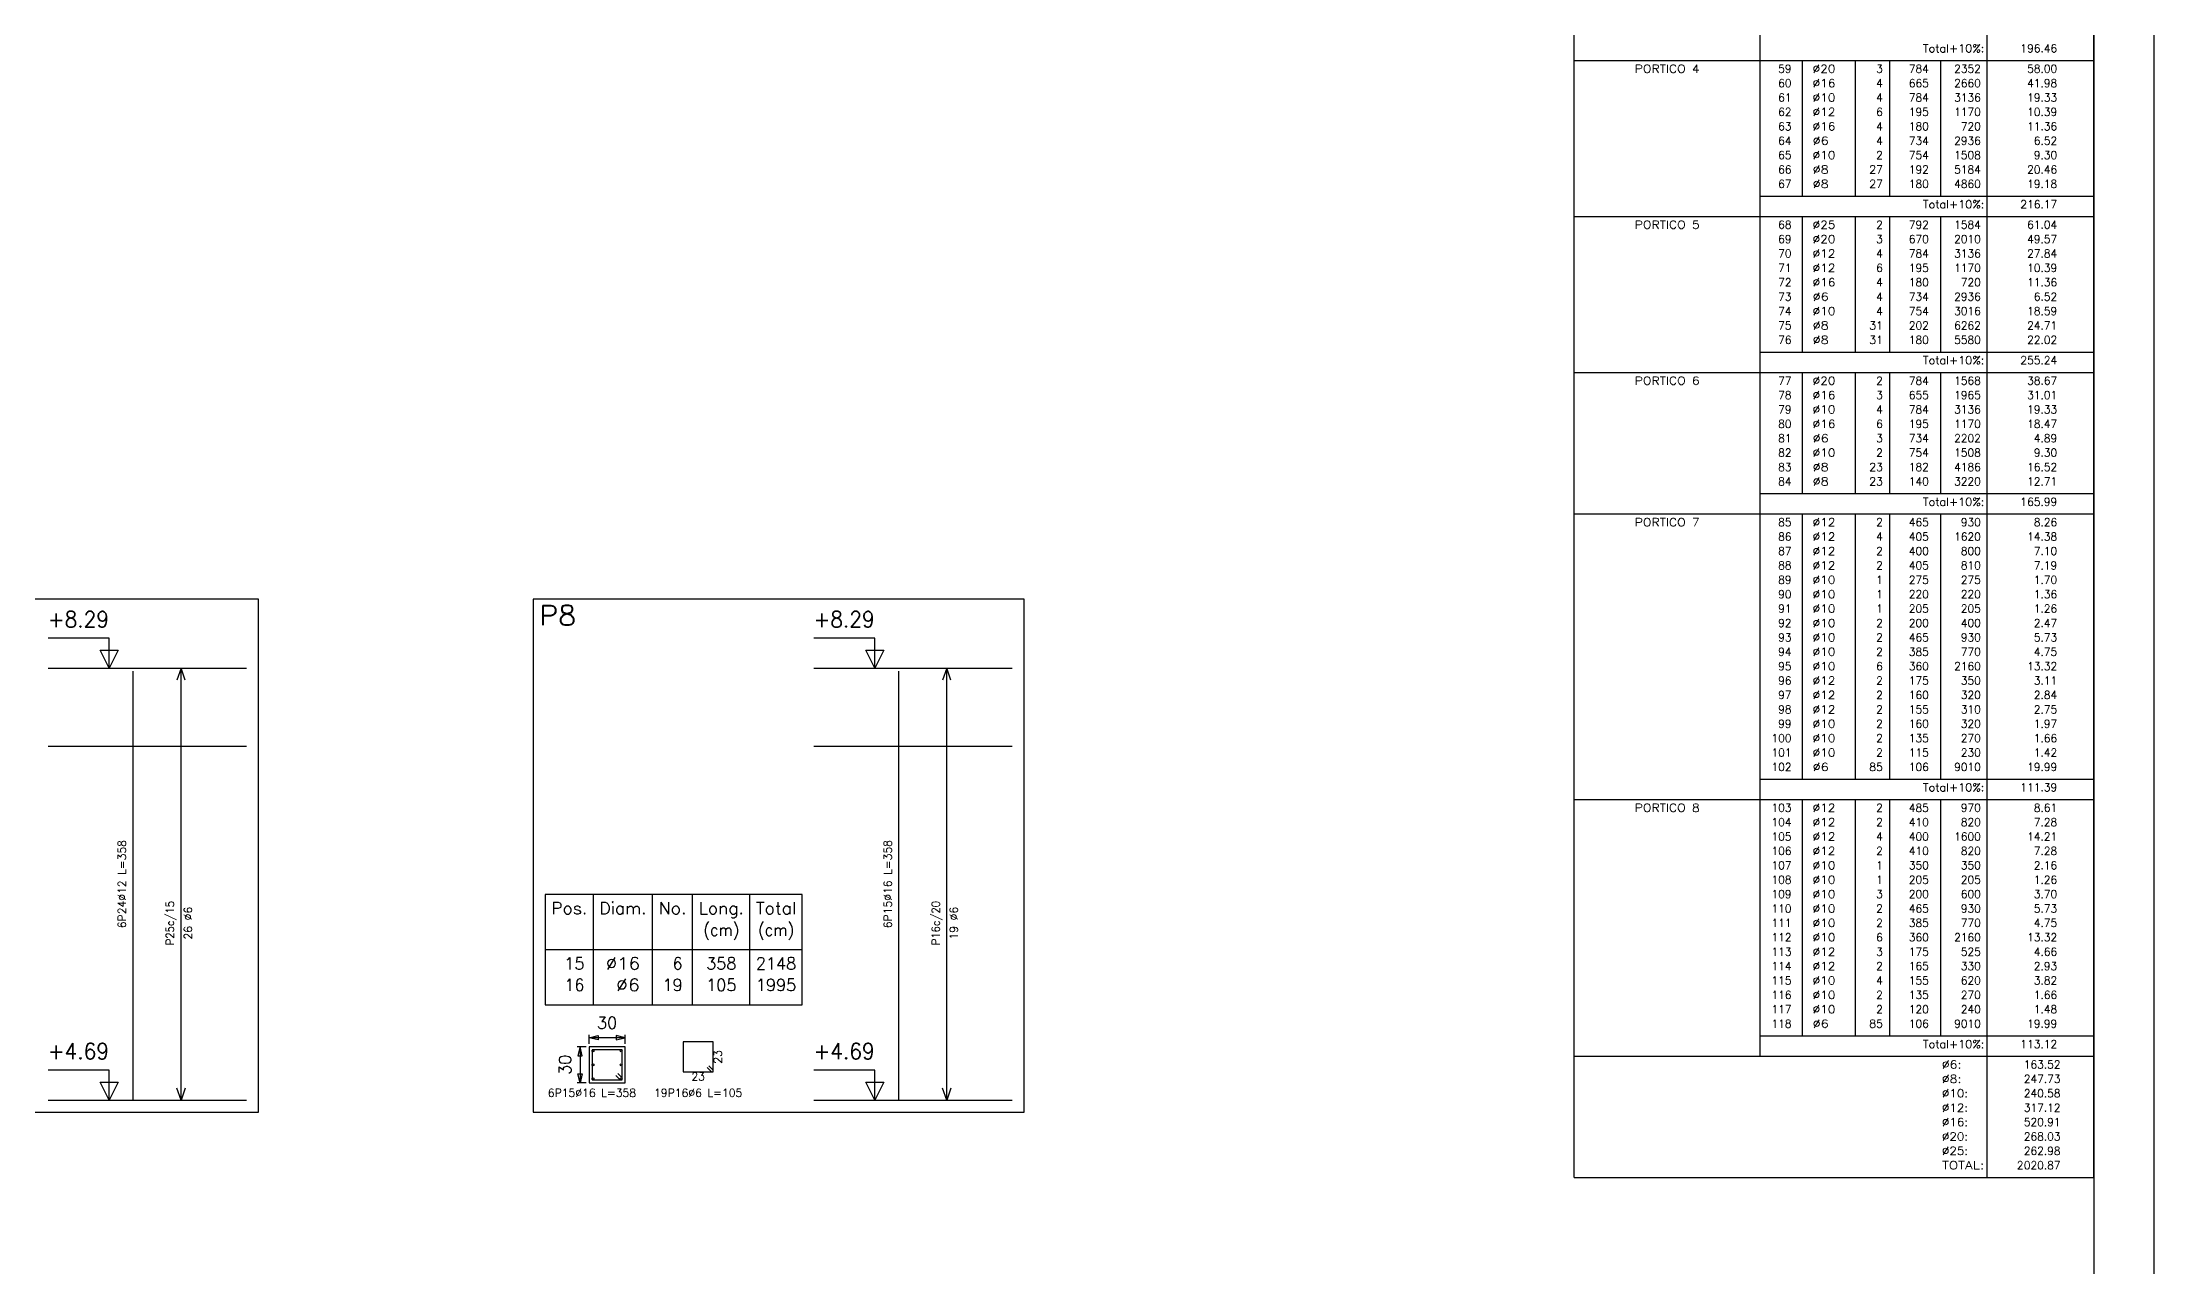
# Model space of a CAD drawing. Header units: millimetres. Extents: x 650.1 to 709.5, y 350.8 to 392.8.
# Drawn here: x 691.92 to 709.51, y 371.81 to 382.02 of the extents above; entities that cross this region are included whole.
import ezdxf
from ezdxf.enums import TextEntityAlignment as Align

# ---------------------------------------------------------------- set-up
doc = ezdxf.new("R2010")
doc.units = ezdxf.units.MM
doc.linetypes.add('CYPELINEA', pattern=[0])
for name, color, linetype in [('015', 1, 'Continuous'), ('07', 6, 'Continuous'), ('ARM_LONGITUDINAL', 3, 'CYPELINEA'), ('ARM_TRANSVERSAL', 2, 'CYPELINEA'), ('LONG_BARRAS', 3, 'CYPELINEA'), ('LONG_ESTRIBOS', 2, 'CYPELINEA'), ('LONG_FORJADO', 1, 'CYPELINEA'), ('LONG_INDNIVEL', 4, 'CYPELINEA'), ('LONG_NIVEL', 4, 'CYPELINEA'), ('LONG_TEXTOS', 5, 'CYPELINEA'), ('REF_REFERENCIAS', 7, 'CYPELINEA'), ('SEC_BARRAS', 3, 'CYPELINEA'), ('SEC_COTAS', 4, 'CYPELINEA'), ('SEC_DIM_PILAR', 4, 'CYPELINEA'), ('SEC_ESTRIBO', 2, 'CYPELINEA'), ('SEC_SECCION', 1, 'CYPELINEA'), ('TABLAS', 1, 'CYPELINEA')]:
    doc.layers.add(name, color=color, linetype=linetype)
doc.styles.get("Standard").update_dxf_attribs({"font": 'romans.shx'})

# ---------------------------------------------------------------- blocks, each defined once
blk = doc.blocks.new('A0H')
at = {"layer": '015'}
blk.add_lwpolyline([(-1179, -10), (-1179, 831), (10, 831), (10, -10)], close=True, dxfattribs=at)
at = {"layer": '07'}
blk.add_lwpolyline([(-1154, 0), (-1154, 821), (0, 821), (0, 0)], close=True, dxfattribs=at)

msp = doc.modelspace()

# ---------------------------------------------------------------- linework, layer by layer
at = {"layer": 'LONG_BARRAS', "color": 3}
for p, q in [((692.677, 373.198), (692.677, 376.773)), ((699.056, 373.198), (699.056, 376.773))]:
    msp.add_line(p, q, dxfattribs=at)
at = {"layer": 'LONG_ESTRIBOS', "color": 2}
for p, q in [((693.077, 376.798), (693.042, 376.698)), ((693.077, 373.198), (693.077, 376.798)), ((693.112, 376.698), (693.077, 376.798)), ((699.456, 376.798), (699.421, 376.698)), ((699.456, 373.198), (699.456, 376.798)), ((699.491, 376.698), (699.456, 376.798)), ((693.077, 373.198), (693.042, 373.298)), ((693.112, 373.298), (693.077, 373.198)), ((699.456, 373.198), (699.421, 373.298)), ((699.491, 373.298), (699.456, 373.198))]:
    msp.add_line(p, q, dxfattribs=at)
at = {"layer": 'LONG_FORJADO', "color": 1}
for p, q in [((691.969, 376.798), (693.622, 376.798)), ((698.348, 376.798), (700.001, 376.798)), ((691.969, 376.148), (693.622, 376.148)), ((698.348, 376.148), (700.001, 376.148)), ((691.969, 373.198), (693.622, 373.198)), ((698.348, 373.198), (700.001, 373.198))]:
    msp.add_line(p, q, dxfattribs=at)
at = {"layer": 'LONG_INDNIVEL', "color": 4}
for p, q in [((692.477, 377.048), (691.969, 377.048)), ((692.477, 376.798), (692.477, 377.048)), ((698.856, 377.048), (698.348, 377.048)), ((698.856, 376.798), (698.856, 377.048)), ((692.402, 376.948), (692.552, 376.948)), ((692.477, 376.798), (692.402, 376.948)), ((692.552, 376.948), (692.477, 376.798)), ((698.781, 376.948), (698.931, 376.948)), ((698.856, 376.798), (698.781, 376.948)), ((698.931, 376.948), (698.856, 376.798)), ((692.477, 373.448), (691.969, 373.448)), ((692.402, 373.348), (692.552, 373.348)), ((692.477, 373.198), (692.402, 373.348)), ((692.477, 373.198), (692.477, 373.448)), ((692.552, 373.348), (692.477, 373.198)), ((698.856, 373.448), (698.348, 373.448)), ((698.856, 373.198), (698.781, 373.348)), ((698.781, 373.348), (698.931, 373.348)), ((698.856, 373.198), (698.856, 373.448)), ((698.931, 373.348), (698.856, 373.198))]:
    msp.add_line(p, q, dxfattribs=at)
at = {"layer": 'REF_REFERENCIAS'}
for p, q in [((693.722, 377.373), (689.632, 377.373)), ((693.722, 373.098), (693.722, 377.373)), ((696.011, 377.373), (696.011, 373.098)), ((700.101, 377.373), (696.011, 377.373)), ((700.101, 373.098), (700.101, 377.373)), ((689.632, 373.098), (693.722, 373.098)), ((696.011, 373.098), (700.101, 373.098))]:
    msp.add_line(p, q, dxfattribs=at)
at = {"layer": 'SEC_BARRAS', "color": 3}
for centre in [(696.509, 373.61), (696.509, 373.493), (696.743, 373.61), (696.743, 373.493), (696.509, 373.376), (696.743, 373.376)]:
    msp.add_circle(centre, 0.008, dxfattribs=at)
at = {"layer": 'SEC_COTAS', "color": 4}
for p, q in [((696.451, 373.643), (696.376, 373.643)), ((696.401, 373.643), (696.383, 373.568)), ((696.418, 373.568), (696.401, 373.643)), ((696.401, 373.643), (696.401, 373.343)), ((696.476, 373.668), (696.476, 373.743)), ((696.476, 373.718), (696.551, 373.736)), ((696.551, 373.701), (696.476, 373.718)), ((696.776, 373.718), (696.476, 373.718)), ((696.551, 373.736), (696.551, 373.701)), ((696.701, 373.736), (696.701, 373.701)), ((696.776, 373.718), (696.701, 373.736)), ((696.701, 373.701), (696.776, 373.718)), ((696.776, 373.668), (696.776, 373.743)), ((696.383, 373.568), (696.418, 373.568)), ((696.451, 373.343), (696.376, 373.343)), ((696.383, 373.418), (696.418, 373.418)), ((696.401, 373.343), (696.383, 373.418)), ((696.418, 373.418), (696.401, 373.343))]:
    msp.add_line(p, q, dxfattribs=at)
at = {"layer": 'SEC_ESTRIBO', "color": 2}
for p, q in [((697.511, 373.683), (697.261, 373.683)), ((697.261, 373.683), (697.261, 373.433)), ((697.511, 373.433), (697.511, 373.683)), ((696.501, 373.618), (696.501, 373.368)), ((696.751, 373.618), (696.501, 373.618)), ((696.751, 373.368), (696.751, 373.618)), ((697.495, 373.433), (697.459, 373.469)), ((697.511, 373.449), (697.475, 373.485)), ((696.501, 373.368), (696.751, 373.368)), ((696.735, 373.368), (696.699, 373.404)), ((696.751, 373.384), (696.715, 373.42)), ((697.261, 373.433), (697.511, 373.433))]:
    msp.add_line(p, q, dxfattribs=at)
at = {"layer": 'SEC_SECCION', "color": 1}
for p, q in [((696.476, 373.643), (696.476, 373.343)), ((696.776, 373.643), (696.476, 373.643)), ((696.776, 373.343), (696.776, 373.643)), ((696.476, 373.343), (696.776, 373.343))]:
    msp.add_line(p, q, dxfattribs=at)
at = {"layer": 'TABLAS'}
for p, q in [((704.684, 381.889), (704.684, 383.139)), ((706.234, 381.889), (706.234, 383.139)), ((708.125, 381.889), (708.125, 383.139)), ((709.012, 381.889), (709.012, 383.139)), ((704.684, 381.839), (704.684, 381.889)), ((704.684, 381.864), (709.012, 381.864)), ((704.684, 380.589), (704.684, 381.839)), ((706.234, 381.839), (706.234, 381.889)), ((706.234, 380.589), (706.234, 381.839)), ((706.585, 381.839), (706.585, 381.864)), ((706.585, 380.734), (706.585, 381.839)), ((707.028, 381.839), (707.028, 381.864)), ((707.028, 380.734), (707.028, 381.839)), ((707.312, 381.839), (707.312, 381.864)), ((707.312, 380.734), (707.312, 381.839)), ((707.739, 381.839), (707.739, 381.864)), ((707.739, 380.734), (707.739, 381.839)), ((708.125, 381.839), (708.125, 381.889)), ((708.125, 380.589), (708.125, 381.839)), ((709.012, 381.839), (709.012, 381.889)), ((709.012, 380.589), (709.012, 381.839)), ((706.234, 380.734), (709.012, 380.734)), ((704.684, 380.539), (704.684, 380.589)), ((704.684, 380.564), (709.012, 380.564)), ((704.684, 379.289), (704.684, 380.539)), ((706.234, 380.539), (706.234, 380.589)), ((706.234, 379.289), (706.234, 380.539)), ((706.585, 380.539), (706.585, 380.564)), ((706.585, 379.434), (706.585, 380.539)), ((707.028, 380.539), (707.028, 380.564)), ((707.028, 379.434), (707.028, 380.539)), ((707.312, 380.539), (707.312, 380.564)), ((707.312, 379.434), (707.312, 380.539)), ((707.739, 380.539), (707.739, 380.564)), ((707.739, 379.434), (707.739, 380.539)), ((708.125, 380.539), (708.125, 380.589)), ((708.125, 379.289), (708.125, 380.539)), ((709.012, 380.539), (709.012, 380.589)), ((709.012, 379.289), (709.012, 380.539)), ((704.684, 379.239), (704.684, 379.289)), ((706.234, 379.434), (709.012, 379.434)), ((706.234, 379.239), (706.234, 379.289)), ((708.125, 379.239), (708.125, 379.289)), ((709.012, 379.239), (709.012, 379.289)), ((704.684, 379.264), (709.012, 379.264)), ((704.684, 378.109), (704.684, 379.239)), ((706.234, 378.109), (706.234, 379.239)), ((706.585, 379.239), (706.585, 379.264)), ((706.585, 378.254), (706.585, 379.239)), ((707.028, 379.239), (707.028, 379.264)), ((707.028, 378.254), (707.028, 379.239)), ((707.312, 379.239), (707.312, 379.264)), ((707.312, 378.254), (707.312, 379.239)), ((707.739, 379.239), (707.739, 379.264)), ((707.739, 378.254), (707.739, 379.239)), ((708.125, 378.109), (708.125, 379.239)), ((709.012, 378.109), (709.012, 379.239)), ((706.234, 378.254), (709.012, 378.254)), ((704.684, 378.059), (704.684, 378.109)), ((704.684, 378.084), (709.012, 378.084)), ((704.684, 375.729), (704.684, 378.059)), ((706.234, 378.059), (706.234, 378.109)), ((706.234, 375.729), (706.234, 378.059)), ((706.585, 378.059), (706.585, 378.084)), ((706.585, 375.874), (706.585, 378.059)), ((707.028, 378.059), (707.028, 378.084)), ((707.028, 375.874), (707.028, 378.059)), ((707.312, 378.059), (707.312, 378.084)), ((707.312, 375.874), (707.312, 378.059)), ((707.739, 378.059), (707.739, 378.084)), ((707.739, 375.874), (707.739, 378.059)), ((708.125, 378.059), (708.125, 378.109)), ((708.125, 375.729), (708.125, 378.059)), ((709.012, 378.059), (709.012, 378.109)), ((709.012, 375.729), (709.012, 378.059)), ((706.234, 375.874), (709.012, 375.874)), ((704.684, 375.679), (704.684, 375.729)), ((704.684, 375.704), (709.012, 375.704)), ((704.684, 373.589), (704.684, 375.679)), ((706.234, 375.679), (706.234, 375.729)), ((706.234, 373.589), (706.234, 375.679)), ((706.585, 375.679), (706.585, 375.704)), ((706.585, 373.734), (706.585, 375.679)), ((707.028, 375.679), (707.028, 375.704)), ((707.028, 373.734), (707.028, 375.679)), ((707.312, 375.679), (707.312, 375.704)), ((707.312, 373.734), (707.312, 375.679)), ((707.739, 375.679), (707.739, 375.704)), ((707.739, 373.734), (707.739, 375.679)), ((708.125, 375.679), (708.125, 375.729)), ((708.125, 373.589), (708.125, 375.679)), ((709.012, 375.679), (709.012, 375.729)), ((709.012, 373.589), (709.012, 375.679)), ((706.234, 373.734), (709.012, 373.734)), ((704.684, 373.539), (704.684, 373.589)), ((704.684, 373.564), (709.012, 373.564)), ((704.684, 373.419), (704.684, 373.539)), ((706.234, 373.564), (706.234, 373.589)), ((708.125, 373.539), (708.125, 373.589)), ((708.125, 373.419), (708.125, 373.539)), ((709.012, 373.539), (709.012, 373.589)), ((709.012, 373.419), (709.012, 373.539)), ((704.684, 373.299), (704.684, 373.419)), ((704.684, 373.179), (704.684, 373.299)), ((708.125, 373.299), (708.125, 373.419)), ((708.125, 373.179), (708.125, 373.299)), ((709.012, 373.299), (709.012, 373.419)), ((709.012, 373.179), (709.012, 373.299)), ((704.684, 373.059), (704.684, 373.179)), ((708.125, 373.059), (708.125, 373.179)), ((709.012, 373.059), (709.012, 373.179)), ((704.684, 372.939), (704.684, 373.059)), ((704.684, 372.819), (704.684, 372.939)), ((708.125, 372.939), (708.125, 373.059)), ((708.125, 372.819), (708.125, 372.939)), ((709.012, 372.939), (709.012, 373.059)), ((709.012, 372.819), (709.012, 372.939)), ((704.684, 372.699), (704.684, 372.819)), ((708.125, 372.699), (708.125, 372.819)), ((709.012, 372.699), (709.012, 372.819)), ((704.684, 372.554), (704.684, 372.699)), ((708.125, 372.554), (708.125, 372.699)), ((709.012, 372.554), (709.012, 372.699)), ((704.684, 372.554), (709.012, 372.554))]:
    msp.add_line(p, q, dxfattribs=at)
at = {"layer": 'TABLAS', "color": 1}
for p, q in [((696.111, 374.913), (696.111, 373.993)), ((698.252, 374.913), (696.111, 374.913)), ((696.512, 373.993), (696.512, 374.913)), ((697.005, 373.993), (697.005, 374.913)), ((697.339, 373.993), (697.339, 374.913)), ((697.816, 373.993), (697.816, 374.913)), ((698.252, 373.993), (698.252, 374.913)), ((696.111, 374.453), (698.252, 374.453)), ((696.111, 373.993), (698.252, 373.993))]:
    msp.add_line(p, q, dxfattribs=at)

# ---------------------------------------------------------------- block references
at = {"linetype": 'Continuous', "xscale": 0.05000000000001137, "yscale": 0.05000000000001137, "zscale": 0.05}
msp.add_blockref('A0H', (709.012, 351.284), dxfattribs=at)

# ---------------------------------------------------------------- texts
at = {"layer": 'ARM_LONGITUDINAL', "color": 3, "width": 0.887291}
msp.add_text('6P15%%c16 L=358', height=0.06665, dxfattribs=at).set_placement((696.133, 373.226), (696.868, 373.226), align=Align.FIT)
at = {"layer": 'ARM_TRANSVERSAL', "color": 2, "width": 0.953752}
msp.add_text('23', height=0.0667, rotation=90, dxfattribs=at).set_placement((697.582, 373.502), (697.582, 373.614), align=Align.FIT)
at = {"layer": 'ARM_TRANSVERSAL', "color": 2}
for s, height, width, p, p2 in [('19P16%%c6 L=105', 0.06665, 0.887291, (697.018, 373.226), (697.753, 373.226)), ('23', 0.0667, 0.953752, (697.33, 373.362), (697.442, 373.362))]:
    msp.add_text(s, height=height, dxfattribs=dict(at, width=width)).set_placement(p, p2, align=Align.FIT)
at = {"layer": 'LONG_NIVEL', "color": 4, "width": 0.869565}
for s, p, p2 in [('+8.29', (691.969, 377.14), (692.477, 377.14)), ('+8.29', (698.348, 377.14), (698.856, 377.14)), ('+4.69', (691.969, 373.54), (692.477, 373.54)), ('+4.69', (698.348, 373.54), (698.856, 373.54))]:
    msp.add_text(s, height=0.1333, dxfattribs=at).set_placement(p, p2, align=Align.FIT)
at = {"layer": 'LONG_TEXTOS', "color": 5}
for s, height, width, p, p2 in [('6P24%%c12 L=358', 0.06665, 0.887291, (692.618, 374.631), (692.618, 375.366)), ('6P15%%c16 L=358', 0.06665, 0.887291, (698.998, 374.631), (698.998, 375.366)), ('P25c/15', 0.0667, 0.842493, (693.018, 374.489), (693.018, 374.858)), ('26 %%c6', 0.0667, 0.890016, (693.168, 374.536), (693.168, 374.81)), ('P16c/20', 0.0667, 0.842493, (699.398, 374.489), (699.398, 374.858)), ('19 %%c6', 0.0667, 0.890016, (699.548, 374.536), (699.548, 374.81))]:
    msp.add_text(s, height=height, rotation=90, dxfattribs=dict(at, width=width)).set_placement(p, p2, align=Align.FIT)
at = {"layer": 'REF_REFERENCIAS', "width": 1.019707}
msp.add_text('P8', height=0.1666, dxfattribs=at).set_placement((696.061, 377.156), (696.368, 377.156), align=Align.FIT)
at = {"layer": 'SEC_DIM_PILAR', "color": 4, "width": 0.953514}
msp.add_text('30', height=0.1, dxfattribs=at).set_placement((696.542, 373.793), (696.71, 373.793), align=Align.FIT)
msp.add_text('30', height=0.1, rotation=90, dxfattribs=at).set_placement((696.326, 373.409), (696.326, 373.577), align=Align.FIT)
at = {"layer": 'TABLAS'}
for s, width, p, p2 in [('Total+10%:', 0.94709, (707.589, 381.932), (708.1, 381.932)), ('196.46', 0.906956, (708.4, 381.932), (708.708, 381.932)), ('PORTICO 4', 1.002692, (705.188, 381.762), (705.729, 381.762)), ('59', 0.980245, (706.382, 381.762), (706.494, 381.762)), ('%%c20', 1.069017, (706.67, 381.762), (706.86, 381.762)), ('3', 1.037907, (707.198, 381.762), (707.254, 381.762)), ('784', 0.912642, (707.47, 381.762), (707.638, 381.762)), ('2352', 0.916593, (707.848, 381.762), (708.072, 381.762)), ('58.00', 0.912642, (708.456, 381.762), (708.708, 381.762)), ('60', 0.953752, (706.382, 381.642), (706.494, 381.642)), ('61', 1.138349, (706.382, 381.522), (706.494, 381.522)), ('%%c16', 1.069017, (706.67, 381.642), (706.86, 381.642)), ('%%c10', 1.069017, (706.67, 381.522), (706.86, 381.522)), ('4', 0.980245, (707.198, 381.642), (707.254, 381.642)), ('4', 0.980245, (707.198, 381.522), (707.254, 381.522)), ('784', 0.912642, (707.47, 381.522), (707.638, 381.522)), ('665', 0.928653, (707.47, 381.642), (707.638, 381.642)), ('2660', 0.916593, (707.848, 381.642), (708.072, 381.642)), ('3136', 0.916593, (707.848, 381.522), (708.072, 381.522)), ('41.98', 0.912642, (708.456, 381.642), (708.708, 381.642)), ('19.33', 0.912642, (708.456, 381.522), (708.708, 381.522)), ('62', 0.953752, (706.382, 381.402), (706.494, 381.402)), ('%%c12', 1.069017, (706.67, 381.402), (706.86, 381.402)), ('6', 1.037907, (707.198, 381.402), (707.254, 381.402)), ('195', 0.928653, (707.47, 381.402), (707.638, 381.402)), ('1170', 0.916593, (707.848, 381.402), (708.072, 381.402)), ('10.39', 0.923254, (708.456, 381.402), (708.708, 381.402)), ('63', 0.953752, (706.382, 381.282), (706.494, 381.282)), ('64', 0.928653, (706.382, 381.162), (706.494, 381.162)), ('%%c16', 1.069017, (706.67, 381.282), (706.86, 381.282)), ('%%c6', 1.172793, (706.67, 381.162), (706.804, 381.162)), ('4', 0.980245, (707.198, 381.282), (707.254, 381.282)), ('4', 0.980245, (707.198, 381.162), (707.254, 381.162)), ('734', 0.912642, (707.47, 381.162), (707.638, 381.162)), ('180', 0.928653, (707.47, 381.282), (707.638, 381.282)), ('2936', 0.916593, (707.848, 381.162), (708.072, 381.162)), ('720', 0.928653, (707.904, 381.282), (708.072, 381.282)), ('11.36', 0.912642, (708.456, 381.282), (708.708, 381.282)), ('6.52', 0.921723, (708.512, 381.162), (708.708, 381.162)), ('65', 0.953752, (706.382, 381.042), (706.494, 381.042)), ('%%c10', 1.069017, (706.67, 381.042), (706.86, 381.042)), ('2', 1.037907, (707.198, 381.042), (707.254, 381.042)), ('754', 0.912642, (707.47, 381.042), (707.638, 381.042)), ('1508', 0.916593, (707.848, 381.042), (708.072, 381.042)), ('9.30', 0.921723, (708.512, 381.042), (708.708, 381.042)), ('66', 0.953752, (706.382, 380.922), (706.494, 380.922)), ('67', 0.953752, (706.382, 380.802), (706.494, 380.802)), ('%%c8', 1.172793, (706.67, 380.922), (706.804, 380.922)), ('%%c8', 1.172793, (706.67, 380.802), (706.804, 380.802)), ('27', 0.953752, (707.142, 380.922), (707.254, 380.922)), ('27', 0.953752, (707.142, 380.802), (707.254, 380.802)), ('192', 0.928653, (707.47, 380.922), (707.638, 380.922)), ('180', 0.928653, (707.47, 380.802), (707.638, 380.802)), ('5184', 0.904842, (707.848, 380.922), (708.072, 380.922)), ('4860', 0.916593, (707.848, 380.802), (708.072, 380.802)), ('20.46', 0.912642, (708.456, 380.922), (708.708, 380.922)), ('19.18', 0.912642, (708.456, 380.802), (708.708, 380.802)), ('Total+10%:', 0.94709, (707.589, 380.632), (708.1, 380.632)), ('216.17', 0.906956, (708.4, 380.632), (708.708, 380.632)), ('PORTICO 5', 1.008625, (705.188, 380.462), (705.729, 380.462)), ('68', 0.953752, (706.382, 380.462), (706.494, 380.462)), ('%%c25', 1.069017, (706.67, 380.462), (706.86, 380.462)), ('2', 1.037907, (707.198, 380.462), (707.254, 380.462)), ('792', 0.928653, (707.47, 380.462), (707.638, 380.462)), ('1584', 0.904842, (707.848, 380.462), (708.072, 380.462)), ('61.04', 0.902271, (708.456, 380.462), (708.708, 380.462)), ('69', 0.980245, (706.382, 380.342), (706.494, 380.342)), ('%%c20', 1.069017, (706.67, 380.342), (706.86, 380.342)), ('3', 1.037907, (707.198, 380.342), (707.254, 380.342)), ('670', 0.928653, (707.47, 380.342), (707.638, 380.342)), ('2010', 0.916593, (707.848, 380.342), (708.072, 380.342)), ('49.57', 0.912642, (708.456, 380.342), (708.708, 380.342)), ('70', 0.953752, (706.382, 380.222), (706.494, 380.222)), ('71', 1.138349, (706.382, 380.102), (706.494, 380.102)), ('%%c12', 1.069017, (706.67, 380.222), (706.86, 380.222)), ('%%c12', 1.069017, (706.67, 380.102), (706.86, 380.102)), ('4', 0.980245, (707.198, 380.222), (707.254, 380.222)), ('6', 1.037907, (707.198, 380.102), (707.254, 380.102)), ('784', 0.912642, (707.47, 380.222), (707.638, 380.222)), ('195', 0.928653, (707.47, 380.102), (707.638, 380.102)), ('3136', 0.916593, (707.848, 380.222), (708.072, 380.222)), ('1170', 0.916593, (707.848, 380.102), (708.072, 380.102)), ('27.84', 0.902271, (708.456, 380.222), (708.708, 380.222)), ('10.39', 0.923254, (708.456, 380.102), (708.708, 380.102)), ('72', 0.953752, (706.382, 379.982), (706.494, 379.982)), ('%%c16', 1.069017, (706.67, 379.982), (706.86, 379.982)), ('4', 0.980245, (707.198, 379.982), (707.254, 379.982)), ('180', 0.928653, (707.47, 379.982), (707.638, 379.982)), ('720', 0.928653, (707.904, 379.982), (708.072, 379.982)), ('11.36', 0.912642, (708.456, 379.982), (708.708, 379.982)), ('73', 0.953752, (706.382, 379.862), (706.494, 379.862)), ('74', 0.928653, (706.382, 379.742), (706.494, 379.742)), ('%%c10', 1.069017, (706.67, 379.742), (706.86, 379.742)), ('%%c6', 1.172793, (706.67, 379.862), (706.804, 379.862)), ('4', 0.980245, (707.198, 379.862), (707.254, 379.862)), ('4', 0.980245, (707.198, 379.742), (707.254, 379.742)), ('734', 0.912642, (707.47, 379.862), (707.638, 379.862)), ('754', 0.912642, (707.47, 379.742), (707.638, 379.742)), ('2936', 0.916593, (707.848, 379.862), (708.072, 379.862)), ('3016', 0.916593, (707.848, 379.742), (708.072, 379.742)), ('18.59', 0.923254, (708.456, 379.742), (708.708, 379.742)), ('6.52', 0.921723, (708.512, 379.862), (708.708, 379.862)), ('75', 0.953752, (706.382, 379.622), (706.494, 379.622)), ('%%c8', 1.172793, (706.67, 379.622), (706.804, 379.622)), ('31', 1.138349, (707.142, 379.622), (707.254, 379.622)), ('202', 0.928653, (707.47, 379.622), (707.638, 379.622)), ('6262', 0.916593, (707.848, 379.622), (708.072, 379.622)), ('24.71', 0.980245, (708.456, 379.622), (708.708, 379.622)), ('76', 0.953752, (706.382, 379.502), (706.494, 379.502)), ('%%c8', 1.172793, (706.67, 379.502), (706.804, 379.502)), ('31', 1.138349, (707.142, 379.502), (707.254, 379.502)), ('180', 0.928653, (707.47, 379.502), (707.638, 379.502)), ('5580', 0.916593, (707.848, 379.502), (708.072, 379.502)), ('22.02', 0.912642, (708.456, 379.502), (708.708, 379.502)), ('Total+10%:', 0.94709, (707.589, 379.332), (708.1, 379.332)), ('255.24', 0.898558, (708.4, 379.332), (708.708, 379.332)), ('PORTICO 6', 1.008625, (705.188, 379.162), (705.729, 379.162)), ('77', 0.953752, (706.382, 379.162), (706.494, 379.162)), ('78', 0.953752, (706.382, 379.042), (706.494, 379.042)), ('%%c20', 1.069017, (706.67, 379.162), (706.86, 379.162)), ('%%c16', 1.069017, (706.67, 379.042), (706.86, 379.042)), ('2', 1.037907, (707.198, 379.162), (707.254, 379.162)), ('3', 1.037907, (707.198, 379.042), (707.254, 379.042)), ('784', 0.912642, (707.47, 379.162), (707.638, 379.162)), ('655', 0.928653, (707.47, 379.042), (707.638, 379.042)), ('1568', 0.916593, (707.848, 379.162), (708.072, 379.162)), ('1965', 0.916593, (707.848, 379.042), (708.072, 379.042)), ('38.67', 0.912642, (708.456, 379.162), (708.708, 379.162)), ('31.01', 0.980245, (708.456, 379.042), (708.708, 379.042)), ('79', 0.980245, (706.382, 378.922), (706.494, 378.922)), ('%%c10', 1.069017, (706.67, 378.922), (706.86, 378.922)), ('4', 0.980245, (707.198, 378.922), (707.254, 378.922)), ('784', 0.912642, (707.47, 378.922), (707.638, 378.922)), ('3136', 0.916593, (707.848, 378.922), (708.072, 378.922)), ('19.33', 0.912642, (708.456, 378.922), (708.708, 378.922)), ('80', 0.953752, (706.382, 378.802), (706.494, 378.802)), ('81', 1.138349, (706.382, 378.682), (706.494, 378.682)), ('%%c16', 1.069017, (706.67, 378.802), (706.86, 378.802)), ('%%c6', 1.172793, (706.67, 378.682), (706.804, 378.682)), ('3', 1.037907, (707.198, 378.682), (707.254, 378.682)), ('6', 1.037907, (707.198, 378.802), (707.254, 378.802)), ('734', 0.912642, (707.47, 378.682), (707.638, 378.682)), ('195', 0.928653, (707.47, 378.802), (707.638, 378.802)), ('2202', 0.916593, (707.848, 378.682), (708.072, 378.682)), ('1170', 0.916593, (707.848, 378.802), (708.072, 378.802)), ('18.47', 0.912642, (708.456, 378.802), (708.708, 378.802)), ('4.89', 0.935688, (708.512, 378.682), (708.708, 378.682)), ('82', 0.953752, (706.382, 378.562), (706.494, 378.562)), ('%%c10', 1.069017, (706.67, 378.562), (706.86, 378.562)), ('2', 1.037907, (707.198, 378.562), (707.254, 378.562)), ('754', 0.912642, (707.47, 378.562), (707.638, 378.562)), ('1508', 0.916593, (707.848, 378.562), (708.072, 378.562)), ('9.30', 0.921723, (708.512, 378.562), (708.708, 378.562)), ('83', 0.953752, (706.382, 378.442), (706.494, 378.442)), ('%%c8', 1.172793, (706.67, 378.442), (706.804, 378.442)), ('23', 0.953752, (707.142, 378.442), (707.254, 378.442)), ('182', 0.928653, (707.47, 378.442), (707.638, 378.442)), ('4186', 0.916593, (707.848, 378.442), (708.072, 378.442)), ('16.52', 0.912642, (708.456, 378.442), (708.708, 378.442)), ('84', 0.928653, (706.382, 378.322), (706.494, 378.322)), ('%%c8', 1.172793, (706.67, 378.322), (706.804, 378.322)), ('23', 0.953752, (707.142, 378.322), (707.254, 378.322)), ('140', 0.928653, (707.47, 378.322), (707.638, 378.322)), ('Total+10%:', 0.94709, (707.589, 378.152), (708.1, 378.152)), ('3220', 0.916593, (707.848, 378.322), (708.072, 378.322)), ('165.99', 0.915512, (708.4, 378.152), (708.708, 378.152)), ('12.71', 0.980245, (708.456, 378.322), (708.708, 378.322)), ('PORTICO 7', 1.008625, (705.188, 377.982), (705.729, 377.982)), ('85', 0.953752, (706.382, 377.982), (706.494, 377.982)), ('%%c12', 1.069017, (706.67, 377.982), (706.86, 377.982)), ('2', 1.037907, (707.198, 377.982), (707.254, 377.982)), ('465', 0.928653, (707.47, 377.982), (707.638, 377.982)), ('930', 0.928653, (707.904, 377.982), (708.072, 377.982)), ('8.26', 0.921723, (708.512, 377.982), (708.708, 377.982)), ('86', 0.953752, (706.382, 377.862), (706.494, 377.862)), ('%%c12', 1.069017, (706.67, 377.862), (706.86, 377.862)), ('4', 0.980245, (707.198, 377.862), (707.254, 377.862)), ('405', 0.928653, (707.47, 377.862), (707.638, 377.862)), ('1620', 0.916593, (707.848, 377.862), (708.072, 377.862)), ('14.38', 0.912642, (708.456, 377.862), (708.708, 377.862)), ('87', 0.953752, (706.382, 377.742), (706.494, 377.742)), ('88', 0.953752, (706.382, 377.622), (706.494, 377.622)), ('%%c12', 1.069017, (706.67, 377.742), (706.86, 377.742)), ('%%c12', 1.069017, (706.67, 377.622), (706.86, 377.622)), ('2', 1.037907, (707.198, 377.742), (707.254, 377.742)), ('2', 1.037907, (707.198, 377.622), (707.254, 377.622)), ('400', 0.928653, (707.47, 377.742), (707.638, 377.742)), ('405', 0.928653, (707.47, 377.622), (707.638, 377.622)), ('800', 0.928653, (707.904, 377.742), (708.072, 377.742)), ('810', 0.928653, (707.904, 377.622), (708.072, 377.622)), ('7.10', 0.921723, (708.512, 377.742), (708.708, 377.742)), ('7.19', 0.935688, (708.512, 377.622), (708.708, 377.622)), ('89', 0.980245, (706.382, 377.502), (706.494, 377.502)), ('%%c10', 1.069017, (706.67, 377.502), (706.86, 377.502)), ('1', 1.604037, (707.198, 377.502), (707.254, 377.502)), ('275', 0.928653, (707.47, 377.502), (707.638, 377.502)), ('275', 0.928653, (707.904, 377.502), (708.072, 377.502)), ('1.70', 0.921723, (708.512, 377.502), (708.708, 377.502)), ('90', 0.953752, (706.382, 377.382), (706.494, 377.382)), ('%%c10', 1.069017, (706.67, 377.382), (706.86, 377.382)), ('1', 1.604037, (707.198, 377.382), (707.254, 377.382)), ('220', 0.928653, (707.47, 377.382), (707.638, 377.382)), ('220', 0.928653, (707.904, 377.382), (708.072, 377.382)), ('1.36', 0.921723, (708.512, 377.382), (708.708, 377.382)), ('91', 1.138349, (706.382, 377.262), (706.494, 377.262)), ('92', 0.953752, (706.382, 377.142), (706.494, 377.142)), ('%%c10', 1.069017, (706.67, 377.262), (706.86, 377.262)), ('%%c10', 1.069017, (706.67, 377.142), (706.86, 377.142)), ('2', 1.037907, (707.198, 377.142), (707.254, 377.142)), ('1', 1.604037, (707.198, 377.262), (707.254, 377.262)), ('205', 0.928653, (707.47, 377.262), (707.638, 377.262)), ('200', 0.928653, (707.47, 377.142), (707.638, 377.142)), ('205', 0.928653, (707.904, 377.262), (708.072, 377.262)), ('400', 0.928653, (707.904, 377.142), (708.072, 377.142)), ('2.47', 0.921723, (708.512, 377.142), (708.708, 377.142)), ('1.26', 0.921723, (708.512, 377.262), (708.708, 377.262)), ('93', 0.953752, (706.382, 377.022), (706.494, 377.022)), ('%%c10', 1.069017, (706.67, 377.022), (706.86, 377.022)), ('2', 1.037907, (707.198, 377.022), (707.254, 377.022)), ('465', 0.928653, (707.47, 377.022), (707.638, 377.022)), ('930', 0.928653, (707.904, 377.022), (708.072, 377.022)), ('5.73', 0.921723, (708.512, 377.022), (708.708, 377.022)), ('94', 0.928653, (706.382, 376.902), (706.494, 376.902)), ('95', 0.953752, (706.382, 376.782), (706.494, 376.782)), ('%%c10', 1.069017, (706.67, 376.902), (706.86, 376.902)), ('%%c10', 1.069017, (706.67, 376.782), (706.86, 376.782)), ('2', 1.037907, (707.198, 376.902), (707.254, 376.902)), ('6', 1.037907, (707.198, 376.782), (707.254, 376.782)), ('385', 0.928653, (707.47, 376.902), (707.638, 376.902)), ('360', 0.928653, (707.47, 376.782), (707.638, 376.782)), ('2160', 0.916593, (707.848, 376.782), (708.072, 376.782)), ('770', 0.928653, (707.904, 376.902), (708.072, 376.902)), ('13.32', 0.912642, (708.456, 376.782), (708.708, 376.782)), ('4.75', 0.921723, (708.512, 376.902), (708.708, 376.902)), ('96', 0.953752, (706.382, 376.662), (706.494, 376.662)), ('%%c12', 1.069017, (706.67, 376.662), (706.86, 376.662)), ('2', 1.037907, (707.198, 376.662), (707.254, 376.662)), ('175', 0.928653, (707.47, 376.662), (707.638, 376.662)), ('350', 0.928653, (707.904, 376.662), (708.072, 376.662)), ('3.11', 1.012384, (708.512, 376.662), (708.708, 376.662)), ('97', 0.953752, (706.382, 376.542), (706.494, 376.542)), ('98', 0.953752, (706.382, 376.422), (706.494, 376.422)), ('%%c12', 1.069017, (706.67, 376.542), (706.86, 376.542)), ('%%c12', 1.069017, (706.67, 376.422), (706.86, 376.422)), ('2', 1.037907, (707.198, 376.542), (707.254, 376.542)), ('2', 1.037907, (707.198, 376.422), (707.254, 376.422)), ('160', 0.928653, (707.47, 376.542), (707.638, 376.542)), ('155', 0.928653, (707.47, 376.422), (707.638, 376.422)), ('320', 0.928653, (707.904, 376.542), (708.072, 376.542)), ('310', 0.928653, (707.904, 376.422), (708.072, 376.422)), ('2.84', 0.908168, (708.512, 376.542), (708.708, 376.542)), ('2.75', 0.921723, (708.512, 376.422), (708.708, 376.422)), ('99', 0.980245, (706.382, 376.302), (706.494, 376.302)), ('%%c10', 1.069017, (706.67, 376.302), (706.86, 376.302)), ('2', 1.037907, (707.198, 376.302), (707.254, 376.302)), ('160', 0.928653, (707.47, 376.302), (707.638, 376.302)), ('320', 0.928653, (707.904, 376.302), (708.072, 376.302)), ('1.97', 0.921723, (708.512, 376.302), (708.708, 376.302)), ('100', 0.928653, (706.326, 376.182), (706.494, 376.182)), ('101', 1.037907, (706.326, 376.062), (706.494, 376.062)), ('%%c10', 1.069017, (706.67, 376.182), (706.86, 376.182)), ('%%c10', 1.069017, (706.67, 376.062), (706.86, 376.062)), ('2', 1.037907, (707.198, 376.182), (707.254, 376.182)), ('2', 1.037907, (707.198, 376.062), (707.254, 376.062)), ('135', 0.928653, (707.47, 376.182), (707.638, 376.182)), ('115', 0.928653, (707.47, 376.062), (707.638, 376.062)), ('270', 0.928653, (707.904, 376.182), (708.072, 376.182)), ('230', 0.928653, (707.904, 376.062), (708.072, 376.062)), ('1.66', 0.921723, (708.512, 376.182), (708.708, 376.182)), ('1.42', 0.921723, (708.512, 376.062), (708.708, 376.062)), ('102', 0.928653, (706.326, 375.942), (706.494, 375.942)), ('%%c6', 1.172793, (706.67, 375.942), (706.804, 375.942)), ('85', 0.953752, (707.142, 375.942), (707.254, 375.942)), ('106', 0.928653, (707.47, 375.942), (707.638, 375.942)), ('9010', 0.916593, (707.848, 375.942), (708.072, 375.942)), ('19.99', 0.923254, (708.456, 375.942), (708.708, 375.942)), ('Total+10%:', 0.94709, (707.589, 375.772), (708.1, 375.772)), ('111.39', 0.915512, (708.4, 375.772), (708.708, 375.772)), ('PORTICO 8', 1.008625, (705.188, 375.602), (705.729, 375.602)), ('103', 0.928653, (706.326, 375.602), (706.494, 375.602)), ('%%c12', 1.069017, (706.67, 375.602), (706.86, 375.602)), ('2', 1.037907, (707.198, 375.602), (707.254, 375.602)), ('485', 0.928653, (707.47, 375.602), (707.638, 375.602)), ('970', 0.928653, (707.904, 375.602), (708.072, 375.602)), ('8.61', 1.012384, (708.512, 375.602), (708.708, 375.602)), ('104', 0.912642, (706.326, 375.482), (706.494, 375.482)), ('105', 0.928653, (706.326, 375.362), (706.494, 375.362)), ('%%c12', 1.069017, (706.67, 375.482), (706.86, 375.482)), ('%%c12', 1.069017, (706.67, 375.362), (706.86, 375.362)), ('2', 1.037907, (707.198, 375.482), (707.254, 375.482)), ('4', 0.980245, (707.198, 375.362), (707.254, 375.362)), ('410', 0.928653, (707.47, 375.482), (707.638, 375.482)), ('400', 0.928653, (707.47, 375.362), (707.638, 375.362)), ('1600', 0.916593, (707.848, 375.362), (708.072, 375.362)), ('820', 0.928653, (707.904, 375.482), (708.072, 375.482)), ('14.21', 0.980245, (708.456, 375.362), (708.708, 375.362)), ('7.28', 0.921723, (708.512, 375.482), (708.708, 375.482)), ('106', 0.928653, (706.326, 375.242), (706.494, 375.242)), ('%%c12', 1.069017, (706.67, 375.242), (706.86, 375.242)), ('2', 1.037907, (707.198, 375.242), (707.254, 375.242)), ('410', 0.928653, (707.47, 375.242), (707.638, 375.242)), ('820', 0.928653, (707.904, 375.242), (708.072, 375.242)), ('7.28', 0.921723, (708.512, 375.242), (708.708, 375.242)), ('107', 0.928653, (706.326, 375.122), (706.494, 375.122)), ('108', 0.928653, (706.326, 375.002), (706.494, 375.002)), ('%%c10', 1.069017, (706.67, 375.122), (706.86, 375.122)), ('%%c10', 1.069017, (706.67, 375.002), (706.86, 375.002)), ('1', 1.604037, (707.198, 375.122), (707.254, 375.122)), ('1', 1.604037, (707.198, 375.002), (707.254, 375.002)), ('350', 0.928653, (707.47, 375.122), (707.638, 375.122)), ('205', 0.928653, (707.47, 375.002), (707.638, 375.002)), ('350', 0.928653, (707.904, 375.122), (708.072, 375.122)), ('205', 0.928653, (707.904, 375.002), (708.072, 375.002)), ('2.16', 0.921723, (708.512, 375.122), (708.708, 375.122)), ('1.26', 0.921723, (708.512, 375.002), (708.708, 375.002)), ('109', 0.945236, (706.326, 374.882), (706.494, 374.882)), ('%%c10', 1.069017, (706.67, 374.882), (706.86, 374.882)), ('3', 1.037907, (707.198, 374.882), (707.254, 374.882)), ('200', 0.928653, (707.47, 374.882), (707.638, 374.882)), ('600', 0.928653, (707.904, 374.882), (708.072, 374.882)), ('3.70', 0.921723, (708.512, 374.882), (708.708, 374.882)), ('110', 0.928653, (706.326, 374.762), (706.494, 374.762)), ('111', 1.037907, (706.326, 374.642), (706.494, 374.642)), ('%%c10', 1.069017, (706.67, 374.762), (706.86, 374.762)), ('%%c10', 1.069017, (706.67, 374.642), (706.86, 374.642)), ('2', 1.037907, (707.198, 374.762), (707.254, 374.762)), ('2', 1.037907, (707.198, 374.642), (707.254, 374.642)), ('465', 0.928653, (707.47, 374.762), (707.638, 374.762)), ('385', 0.928653, (707.47, 374.642), (707.638, 374.642)), ('930', 0.928653, (707.904, 374.762), (708.072, 374.762)), ('770', 0.928653, (707.904, 374.642), (708.072, 374.642)), ('5.73', 0.921723, (708.512, 374.762), (708.708, 374.762)), ('4.75', 0.921723, (708.512, 374.642), (708.708, 374.642)), ('112', 0.928653, (706.326, 374.522), (706.494, 374.522)), ('%%c10', 1.069017, (706.67, 374.522), (706.86, 374.522)), ('6', 1.037907, (707.198, 374.522), (707.254, 374.522)), ('360', 0.928653, (707.47, 374.522), (707.638, 374.522)), ('2160', 0.916593, (707.848, 374.522), (708.072, 374.522)), ('13.32', 0.912642, (708.456, 374.522), (708.708, 374.522)), ('113', 0.928653, (706.326, 374.402), (706.494, 374.402)), ('114', 0.912642, (706.326, 374.282), (706.494, 374.282)), ('%%c12', 1.069017, (706.67, 374.402), (706.86, 374.402)), ('%%c12', 1.069017, (706.67, 374.282), (706.86, 374.282)), ('3', 1.037907, (707.198, 374.402), (707.254, 374.402)), ('2', 1.037907, (707.198, 374.282), (707.254, 374.282)), ('175', 0.928653, (707.47, 374.402), (707.638, 374.402)), ('165', 0.928653, (707.47, 374.282), (707.638, 374.282)), ('525', 0.928653, (707.904, 374.402), (708.072, 374.402)), ('330', 0.928653, (707.904, 374.282), (708.072, 374.282)), ('4.66', 0.921723, (708.512, 374.402), (708.708, 374.402)), ('2.93', 0.921723, (708.512, 374.282), (708.708, 374.282)), ('115', 0.928653, (706.326, 374.162), (706.494, 374.162)), ('%%c10', 1.069017, (706.67, 374.162), (706.86, 374.162)), ('4', 0.980245, (707.198, 374.162), (707.254, 374.162)), ('155', 0.928653, (707.47, 374.162), (707.638, 374.162)), ('620', 0.928653, (707.904, 374.162), (708.072, 374.162)), ('3.82', 0.921723, (708.512, 374.162), (708.708, 374.162)), ('116', 0.928653, (706.326, 374.042), (706.494, 374.042)), ('%%c10', 1.069017, (706.67, 374.042), (706.86, 374.042)), ('2', 1.037907, (707.198, 374.042), (707.254, 374.042)), ('135', 0.928653, (707.47, 374.042), (707.638, 374.042)), ('270', 0.928653, (707.904, 374.042), (708.072, 374.042)), ('1.66', 0.921723, (708.512, 374.042), (708.708, 374.042)), ('117', 0.928653, (706.326, 373.922), (706.494, 373.922)), ('118', 0.928653, (706.326, 373.802), (706.494, 373.802)), ('%%c10', 1.069017, (706.67, 373.922), (706.86, 373.922)), ('%%c6', 1.172793, (706.67, 373.802), (706.804, 373.802)), ('85', 0.953752, (707.142, 373.802), (707.254, 373.802)), ('2', 1.037907, (707.198, 373.922), (707.254, 373.922)), ('120', 0.928653, (707.47, 373.922), (707.638, 373.922)), ('106', 0.928653, (707.47, 373.802), (707.638, 373.802)), ('9010', 0.916593, (707.848, 373.802), (708.072, 373.802)), ('240', 0.928653, (707.904, 373.922), (708.072, 373.922)), ('19.99', 0.923254, (708.456, 373.802), (708.708, 373.802)), ('1.48', 0.921723, (708.512, 373.922), (708.708, 373.922)), ('Total+10%:', 0.94709, (707.589, 373.632), (708.1, 373.632)), ('113.12', 0.906956, (708.4, 373.632), (708.708, 373.632)), ('%%c6:', 1.134284, (707.747, 373.462), (707.909, 373.462)), ('163.52', 0.906956, (708.428, 373.462), (708.736, 373.462)), ('%%c10:', 1.056726, (707.747, 373.222), (707.965, 373.222)), ('%%c8:', 1.134284, (707.747, 373.342), (707.909, 373.342)), ('247.73', 0.906956, (708.428, 373.342), (708.736, 373.342)), ('240.58', 0.906956, (708.428, 373.222), (708.736, 373.222)), ('%%c12:', 1.056726, (707.747, 373.102), (707.965, 373.102)), ('317.12', 0.906956, (708.428, 373.102), (708.736, 373.102)), ('%%c16:', 1.056726, (707.747, 372.982), (707.965, 372.982)), ('520.91', 0.960834, (708.428, 372.982), (708.736, 372.982)), ('%%c20:', 1.056726, (707.747, 372.862), (707.965, 372.862)), ('%%c25:', 1.056726, (707.747, 372.742), (707.965, 372.742)), ('268.03', 0.906956, (708.428, 372.862), (708.736, 372.862)), ('262.98', 0.906956, (708.428, 372.742), (708.736, 372.742)), ('TOTAL:', 1.170766, (707.747, 372.622), (708.1, 372.622)), ('2020.87', 0.90306, (708.372, 372.622), (708.736, 372.622))]:
    msp.add_text(s, height=0.0667, dxfattribs=dict(at, width=width)).set_placement(p, p2, align=Align.FIT)
at = {"layer": 'TABLAS', "color": 1}
for s, width, p, p2 in [('Pos.', 1.005, (696.161, 374.748), (696.462, 374.748)), ('Diam.', 0.9825, (696.562, 374.748), (696.955, 374.748)), ('No.', 1.045532, (697.055, 374.748), (697.289, 374.748)), ('Long.', 0.988312, (697.39, 374.748), (697.766, 374.748)), ('Total', 1.008, (697.866, 374.748), (698.202, 374.748)), ('(cm)', 0.875, (697.428, 374.568), (697.728, 374.568)), ('(cm)', 0.875, (697.884, 374.568), (698.184, 374.568)), ('15', 0.953514, (696.27, 374.288), (696.438, 374.288)), ('%%c16', 1.06875, (696.616, 374.288), (696.901, 374.288)), ('6', 1.037647, (697.172, 374.288), (697.256, 374.288)), ('358', 0.928421, (697.452, 374.288), (697.704, 374.288)), ('2148', 0.916364, (697.866, 374.288), (698.202, 374.288)), ('16', 0.953514, (696.27, 374.108), (696.438, 374.108)), ('%%c6', 1.1725, (696.7, 374.108), (696.901, 374.108)), ('19', 0.98, (697.088, 374.108), (697.256, 374.108)), ('105', 0.928421, (697.452, 374.108), (697.704, 374.108)), ('1995', 0.916364, (697.866, 374.108), (698.202, 374.108))]:
    msp.add_text(s, height=0.1, dxfattribs=dict(at, width=width)).set_placement(p, p2, align=Align.FIT)

doc.saveas('drawing.dxf')
